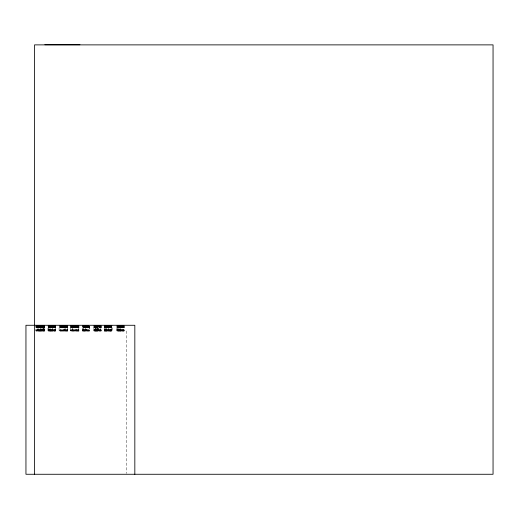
<?xml version="1.0" encoding="UTF-8"?>
<svg xmlns="http://www.w3.org/2000/svg" width="519" height="519" viewBox="0 0 519 519"><rect width="100%" height="100%" fill="white"/><g stroke="black" fill="none" stroke-linecap="round" stroke-linejoin="round"><path stroke-width="0.39" stroke-dasharray="2.6 1.95" d="M67.73 331.005L59.095 331.005L59.095 325.277M78.979 331.005L70.344 331.005L70.344 325.277M82.489 331.005L89.748 331.005L89.703 325.277L89.644 331.005M104.306 331.005L112.759 331.005L112.759 325.277M126.234 331.005L126.234 473.458M124.138 325.277L124.138 331.005L116.879 331.005L116.931 325.277L116.957 331.005M124.041 325.277L124.041 331.005M123.905 325.277L123.905 331.005M123.814 325.277L123.769 331.005L123.749 325.277M123.496 325.277L123.496 331.005M123.366 325.277L123.366 331.005M123.237 325.277L123.237 331.005M123.211 325.277L123.204 331.005M122.906 325.277L122.906 331.005M122.899 325.277L122.86 331.005M122.743 325.277L122.743 331.005M122.588 325.277L122.588 331.005M122.497 325.277L122.497 331.005M122.341 325.277L122.335 331.005M122.199 325.277L122.212 331.005M122.069 325.277L122.069 331.005M121.984 325.277L121.984 331.005M121.887 325.277L121.887 331.005M121.621 325.277L121.667 331.005M121.537 325.277L121.556 331.005M121.31 325.277L121.277 331.005M121.251 325.277L121.251 331.005M121.167 325.277L121.141 331.005M121.037 325.277L120.966 331.005M120.953 325.277L120.953 331.005M120.758 325.277L120.83 331.005M120.668 325.277L120.668 331.005M120.551 325.277L120.551 331.005M120.505 325.277L120.505 331.005M120.337 325.277L120.337 331.005M120.226 325.277L120.213 331.005M120.129 331.005L120.129 325.277L119.993 331.005M119.895 325.277L119.895 331.005M119.772 325.277L119.798 331.005L119.675 325.277M119.428 325.277L119.376 331.005M119.266 325.277L119.266 331.005M119.175 325.277L119.123 331.005M119.072 325.277L119.078 331.005M118.935 331.005L118.922 325.277L118.857 331.005M118.669 325.277L118.669 331.005M118.533 325.277L118.533 331.005M118.416 325.277L118.39 331.005M118.306 325.277L118.326 331.005M118.079 325.277L118.079 331.005M117.975 325.277L117.962 331.005M117.826 325.277L117.91 331.005M117.755 325.277L117.774 331.005M117.677 325.277L117.696 331.005M117.086 325.277L117.086 331.005M111.819 325.277L111.773 331.005L111.734 325.277M111.566 325.277L111.566 331.005M111.183 325.277L111.183 331.005M111.085 325.277L111.021 331.005M110.904 325.277L110.93 331.005M110.839 325.277L110.839 331.005M110.768 325.277L110.768 331.005M110.592 325.277L110.657 331.005M110.56 325.277L110.476 331.005M110.391 325.277L110.365 331.005M110.275 325.277L110.275 331.005M110.229 325.277L110.223 331.005M110.112 325.277L110.112 331.005M109.989 325.277L110.002 331.005M109.736 325.277L109.807 331.005M109.632 325.277L109.671 331.005M109.58 325.277L109.509 331.005L109.444 325.277M109.25 325.277L109.262 331.005M109.068 325.277L109.068 331.005M108.996 325.277L108.996 331.005M108.925 325.277L108.932 331.005M108.828 325.277L108.737 331.005M108.731 325.277L108.679 331.005M108.549 325.277L108.549 331.005M108.49 325.277L108.452 331.005L108.361 325.277M108.296 331.005L108.218 325.277L108.134 331.005M107.991 325.277L107.991 331.005M107.965 325.277L107.952 331.005M107.744 325.277L107.744 331.005M107.634 325.277L107.582 331.005M107.439 325.277L107.439 331.005M107.388 325.277L107.388 331.005M107.264 325.277L107.264 331.005M107.128 325.277L107.135 331.005M106.92 325.277L106.94 331.005M106.758 325.277L106.719 331.005M106.674 325.277L106.648 331.005M106.538 325.277L106.551 331.005M106.376 325.277L106.363 331.005M106.324 331.005L106.265 325.277L106.239 331.005M106.097 325.277L106.097 331.005M106.006 325.277L106.019 331.005M105.85 325.277L105.844 331.005M105.759 325.277L105.766 331.005M105.662 325.277L105.662 331.005M105.519 331.005L105.513 325.277L105.415 331.005M105.363 325.277L105.363 331.005M105.26 325.277L105.188 331.005L105.149 325.277M104.987 325.277L104.987 331.005M104.857 325.277L104.916 331.005M104.773 325.277L104.754 331.005M104.501 325.277L104.501 331.005M104.306 325.277L104.358 331.005M101.192 325.277L101.173 331.005L93.887 331.005L93.92 325.277M101.127 325.277L101.153 331.005M100.822 325.277L100.757 331.005M100.68 325.277L100.647 331.005L100.615 325.277M100.414 331.005L100.219 325.277M100.18 325.277L100.109 331.005M100.037 325.277L100.005 331.005M99.914 325.277L99.882 331.005M99.843 325.277L99.843 331.005M99.603 325.277L99.603 331.005M99.395 325.277L99.395 331.005M99.278 325.277L99.246 331.005M99.207 325.277L99.194 331.005M99.084 325.277L99.077 331.005M98.422 331.005L98.383 325.277L98.325 331.005M98.24 325.277L98.221 331.005M97.656 325.277L97.604 331.005M97.351 325.277L97.351 331.005M97.241 325.277L97.241 331.005M96.897 325.277L96.897 331.005M96.748 325.277L96.774 331.005L96.657 325.277M96.528 325.277L96.515 331.005M96.443 325.277L96.443 331.005M96.326 325.277L96.326 331.005M96.275 325.277L96.275 331.005M95.898 331.005L95.885 325.277L95.775 331.005M95.743 325.277L95.71 331.005M95.632 325.277L95.632 331.005M95.522 331.005L95.451 325.277L95.425 331.005M95.314 325.277L95.282 331.005M95.139 325.277L95.172 331.005M95.029 325.277L95.009 331.005M94.945 325.277L94.945 331.005M94.873 325.277L94.789 331.005M94.705 325.277L94.705 331.005M94.672 325.277L94.646 331.005M94.471 325.277L94.503 331.005M94.432 325.277L94.432 331.005M94.302 325.277L94.263 331.005L94.192 325.277M94.036 325.277L94.062 331.005M93.965 325.277L93.991 331.005M89.463 325.277L89.417 331.005M88.853 325.277L88.905 331.005M88.827 325.277L88.833 331.005M88.652 325.277L88.632 331.005M88.554 325.277L88.554 331.005M88.094 325.277L88.094 331.005M87.932 325.277L87.932 331.005M87.821 325.277L87.847 331.005M87.737 325.277L87.724 331.005M87.549 325.277L87.646 331.005M87.056 325.277L87.023 331.005L86.952 325.277M86.842 325.277L86.874 331.005M86.731 325.277L86.712 331.005L86.628 325.277M86.543 325.277L86.543 331.005M86.251 325.277L86.271 331.005M86.232 325.277L86.212 331.005M86.096 325.277L86.057 331.005M85.933 325.277L85.933 331.005M85.83 331.005L85.83 325.277L85.739 331.005M85.583 325.277L85.583 331.005M85.388 325.277L85.401 331.005M85.291 325.277L85.291 331.005M85.187 325.277L85.187 331.005M85.019 325.277L85.051 331.005M84.863 325.277L84.934 331.005M84.766 325.277L84.766 331.005M84.629 325.277L84.662 331.005M84.415 325.277L84.415 331.005M84.318 325.277L84.305 331.005M84.24 325.277L84.24 331.005M84.162 325.277L84.162 331.005M84.013 325.277L84.013 331.005M83.916 325.277L83.942 331.005M83.676 325.277L83.676 331.005L83.643 325.277M83.488 331.005L83.475 325.277L83.338 331.005M83.287 325.277L83.312 331.005M83.183 325.277L83.183 331.005M82.891 325.277L82.819 331.005M78.979 325.277L78.914 331.005M78.823 325.277L78.823 331.005M78.148 325.277L78.161 331.005M78.084 325.277L78.084 331.005M77.993 325.277L77.993 331.005M77.837 325.277L77.837 331.005M77.746 325.277L77.746 331.005M77.616 325.277L77.616 331.005M77.286 325.277L77.376 331.005M77.24 325.277L77.24 331.005M76.857 325.277L76.857 331.005M76.76 325.277L76.76 331.005M76.624 325.277L76.624 331.005M76.527 325.277L76.527 331.005M76.468 325.277L76.468 331.005M76.254 325.277L76.254 331.005L76.144 325.277M75.962 325.277L75.962 331.005M75.78 325.277L75.78 331.005M75.716 325.277L75.651 331.005M75.489 325.277L75.489 331.005M75.404 325.277L75.404 331.005M75.242 325.277L75.242 331.005M75.151 325.277L75.151 331.005M74.911 325.277L74.911 331.005M74.587 325.277L74.587 331.005M74.548 325.277L74.489 331.005M74.288 325.277L74.288 331.005M74.068 325.277L74.068 331.005M73.73 325.277L73.73 331.005M73.653 325.277L73.614 331.005M73.426 325.277L73.426 331.005M73.289 325.277L73.289 331.005M73.069 325.277L73.069 331.005M73.01 325.277L72.952 331.005M72.738 331.005L72.738 325.277L72.692 331.005M72.452 325.277L72.452 331.005M72.375 325.277L72.375 331.005M71.882 325.277L71.882 331.005M71.784 325.277L71.784 331.005M71.486 325.277L71.486 331.005M71.375 325.277L71.375 331.005M71.226 325.277L71.298 331.005M70.565 325.277L70.565 331.005M70.487 325.277L70.487 331.005M67.515 325.277L67.444 331.005M67.36 325.277L67.36 331.005M67.308 325.277L67.308 331.005M66.899 325.277L66.893 331.005M66.737 325.277L66.75 331.005M66.614 325.277L66.64 331.005M66.387 325.277L66.387 331.005M66.309 325.277L66.276 331.005M66.127 325.277L66.069 331.005M65.991 325.277L65.997 331.005M65.511 325.277L65.511 331.005M65.375 325.277L65.388 331.005M65.219 325.277L65.219 331.005M65.07 331.005L65.07 325.277L64.979 331.005M64.836 325.277L64.836 331.005M64.654 325.277L64.68 331.005M64.544 325.277L64.512 331.005M64.499 325.277L64.466 331.005M64.246 325.277L64.246 331.005M64.161 325.277L64.155 331.005M64.071 325.277L64.071 331.005M63.954 325.277L63.889 331.005M63.863 325.277L63.863 331.005M63.688 325.277L63.675 331.005M63.571 325.277L63.571 331.005M63.299 325.277L63.253 331.005M63.156 325.277L63.156 331.005M63.097 325.277L63.078 331.005M62.942 325.277L62.942 331.005M62.818 325.277L62.818 331.005M62.468 325.277L62.261 331.005M62.072 325.277L62.04 331.005M61.709 325.277L61.709 331.005M61.45 325.277L61.45 331.005M61.242 325.277L61.242 331.005M61.08 325.277L61.08 331.005M60.632 325.277L60.632 331.005M60.528 325.277L60.554 331.005M60.418 325.277L60.418 331.005M60.36 325.277L60.36 331.005M60.262 325.277L60.262 331.005M60.133 325.277L60.133 331.005M59.983 325.277L60.048 331.005M59.322 325.277L59.237 331.005M55.695 325.277L55.695 331.005L47.975 331.005L47.975 325.277M55.643 331.005L55.539 325.277L55.533 331.005M55.332 325.277L55.332 331.005L55.235 325.277M55.131 325.277L55.131 331.005M54.904 325.277L54.904 331.005M54.806 325.277L54.806 331.005M54.767 325.277L54.735 331.005M54.566 325.277L54.566 331.005M54.469 325.277L54.482 331.005M54.359 325.277L54.443 331.005M54.274 325.277L54.255 331.005M54.151 325.277L54.19 331.005M54.086 325.277L54.086 331.005M53.71 325.277L53.788 331.005M53.639 325.277L53.639 331.005M53.463 325.277L53.412 331.005M53.347 325.277L53.288 331.005M53.178 325.277L53.23 331.005M53.113 325.277L53.068 331.005M52.97 325.277L52.97 331.005M52.906 325.277L52.906 331.005M52.782 325.277L52.795 331.005M52.724 325.277L52.724 331.005M52.536 325.277L52.575 331.005M52.477 325.277L52.464 331.005M52.328 331.005L52.328 325.277L52.25 331.005M52.147 325.277L52.114 331.005M51.958 325.277L51.958 331.005M51.809 325.277L51.757 331.005L51.751 325.277M51.615 325.277L51.563 331.005M51.459 325.277L51.504 331.005M51.355 325.277L51.355 331.005M51.134 325.277L51.134 331.005M51.102 325.277L51.018 331.005M50.933 325.277L50.933 331.005M50.856 325.277L50.81 331.005M50.765 325.277L50.739 331.005M50.654 325.277L50.641 331.005M50.505 325.277L50.486 331.005M50.362 325.277L50.362 331.005M50.148 325.277L50.148 331.005M50.038 331.005L50.038 325.277L49.934 331.005M49.915 325.277L49.863 331.005M49.785 325.277L49.727 331.005M49.616 325.277L49.616 331.005M49.565 325.277L49.5 331.005M49.383 325.277L49.383 331.005L49.286 325.277M49.24 325.277L49.24 331.005M49.156 325.277L49.117 331.005M49.013 325.277L49.013 331.005M48.805 325.277L48.812 331.005M48.598 325.277L48.598 331.005M48.468 325.277L48.442 331.005M48.325 325.277L48.325 331.005M44.653 325.277L44.66 331.005L35.921 331.005L35.921 325.277M44.543 331.005L44.517 325.277L44.472 331.005M44.323 325.277L44.368 331.005M44.251 325.277L44.251 331.005M44.102 325.277L44.102 331.005M43.953 325.277L43.927 331.005M43.843 325.277L43.778 331.005M43.726 325.277L43.732 331.005M43.395 325.277L43.337 331.005M43.233 331.005L43.239 325.277L43.122 331.005M42.895 325.277L42.973 331.005M42.818 325.277L42.805 331.005M42.681 325.277L42.746 331.005M42.597 325.277L42.597 331.005M42.5 325.277L42.5 331.005M42.448 325.277L42.448 331.005M42.266 325.277L42.331 331.005M42.201 325.277L42.201 331.005M41.89 325.277L41.864 331.005M41.754 325.277L41.78 331.005M41.682 325.277L41.604 331.005M41.539 325.277L41.539 331.005M41.436 325.277L41.436 331.005M41.306 325.277L41.306 331.005M41.163 325.277L41.163 331.005M41.066 325.277L41.066 331.005M40.982 325.277L40.982 331.005M40.839 325.277L40.839 331.005M40.806 331.005L40.748 325.277L40.716 331.005M40.488 325.277L40.501 331.005M40.391 325.277L40.365 331.005M40.287 325.277L40.287 331.005M40.138 325.277L40.08 331.005L40.06 325.277M39.924 325.277L39.918 331.005M39.678 325.277L39.729 331.005M39.541 325.277L39.639 331.005M39.535 325.277L39.47 331.005M39.405 325.277L39.405 331.005M39.23 325.277L39.282 331.005M39.178 325.277L39.204 331.005M39.029 325.277L39.029 331.005M38.854 325.277L38.867 331.005M38.763 325.277L38.685 331.005M38.601 325.277L38.601 331.005M38.529 325.277L38.529 331.005M38.432 325.277L38.425 331.005M38.276 325.277L38.289 331.005M38.153 325.277L38.192 331.005M37.699 325.277L37.615 331.005M37.511 325.277L37.569 331.005M37.446 325.277L37.446 331.005M37.31 325.277L37.362 331.005M37.16 325.277L37.16 331.005M37.063 325.277L37.063 331.005M36.953 325.277L36.953 331.005M36.868 325.277L36.868 331.005M36.804 325.277L36.804 331.005M36.142 325.277L36.142 331.005M36.064 325.277L36.064 331.005M117.288 331.005L117.288 325.277L117.223 331.005M111.358 331.005L111.358 325.277L111.313 331.005M104.643 331.005L104.643 325.277L104.604 331.005M98.078 331.005L98.046 325.277L98.007 331.005M97.507 331.005L97.514 325.277L97.442 331.005M97.079 331.005L97.092 325.277L97.047 331.005M96.106 331.005L96.138 325.277L96.067 331.005M82.573 331.005L82.573 325.277L82.566 331.005M78.57 331.005L78.57 325.277L78.557 331.005M67.652 331.005L67.671 325.277L67.626 331.005M48.189 331.005L48.189 325.277L48.176 331.005M43.57 331.005L43.57 325.277L43.512 331.005M42.045 331.005L42.045 325.277L42.007 331.005M38.03 331.005L38.03 325.277L37.997 331.005"/><path stroke-width="0.78" d="M44.861 44.731L79.952 44.731M134.83 474.269L134.83 325.277L25.95 325.277L25.95 474.269L493.05 474.269L493.05 44.874L34.546 44.874L34.546 474.269"/></g></svg>
